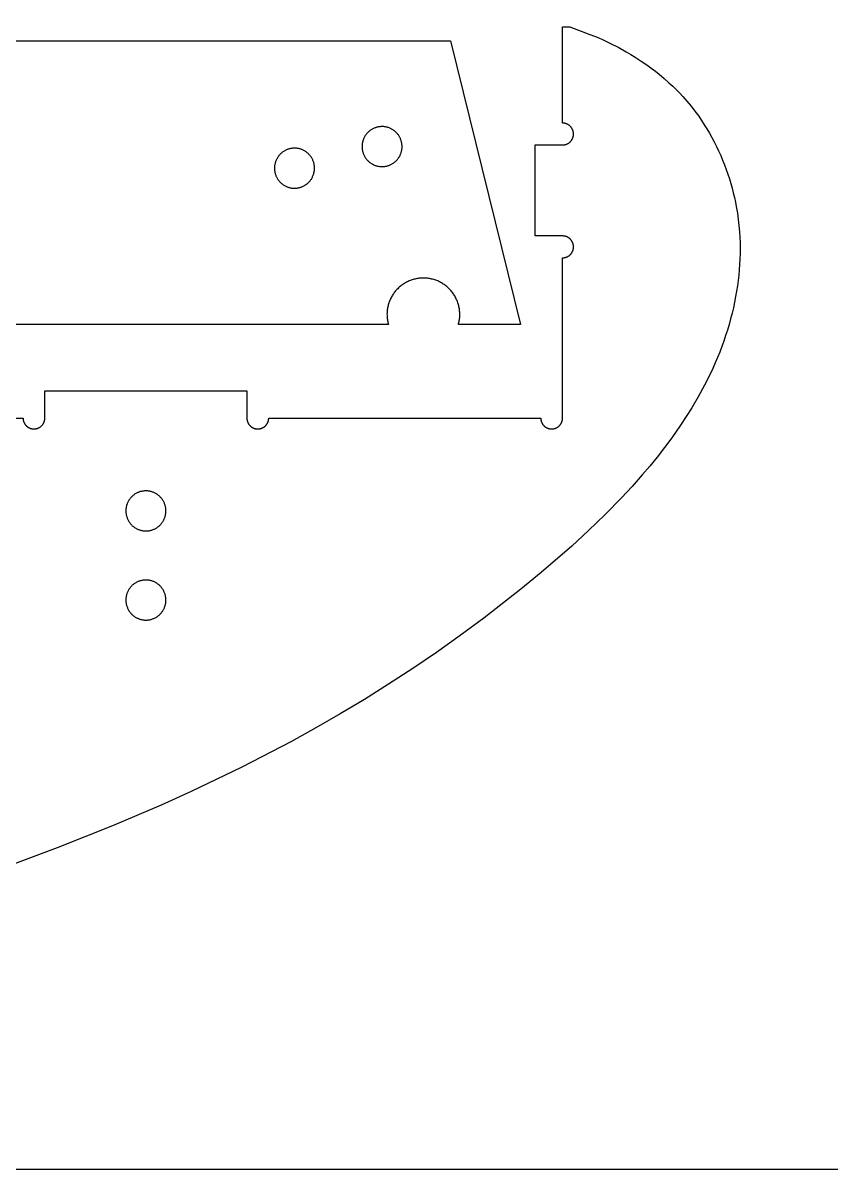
# Model space of a CAD drawing. Header units: millimetres. Extents: x 0 to 2500, y 0 to 1250.
# Drawn here: x 1076 to 1298, y 0 to 314.8 of the extents above; entities that cross this region are included whole.
import ezdxf

# ---------------------------------------------------------------- set-up
doc = ezdxf.new("R2010")
doc.units = ezdxf.units.MM
doc.header["$MEASUREMENT"] = 0
doc.layers.add('Default', color=18, linetype='Continuous', true_color=0x000000)
doc.layers.add('TAGLIO', color=56, linetype='Continuous', true_color=0x8b8b00)

msp = doc.modelspace()

# ---------------------------------------------------------------- linework, layer by layer
at = {"layer": 'Default'}
msp.add_lwpolyline([(0, 0), (2500, 0), (2500, 1250), (0, 1250)], close=True, dxfattribs=at)
at = {"layer": 'TAGLIO'}
for points in [[(1224.23, 313.73), (1226.25, 313.73)], [(1224.23, 287.29), (1224.23, 313.73)], [(1226.25, 313.73), (1231.73, 311.66)], [(1231.73, 311.66), (1233, 311.17), (1234.19, 310.67), (1235.37, 310.15), (1236.5, 309.63), (1237.61, 309.08), (1239.68, 308.02), (1241.71, 306.88), (1242.94, 306.16), (1244.15, 305.41), (1245.84, 304.32), (1247.39, 303.26), (1248.83, 302.21), (1249.73, 301.51), (1250.74, 300.69)], [(432.86, 309.88), (1193.46, 309.88)], [(1193.46, 309.88), (1212.66, 231.97)], [(1250.74, 300.69), (1252.12, 299.55), (1253.47, 298.38), (1254.48, 297.44), (1255.46, 296.48), (1256.37, 295.56), (1257.25, 294.61), (1258.41, 293.3), (1259.53, 291.95), (1260.6, 290.57), (1261.63, 289.15), (1262.42, 288.02), (1263.17, 286.86), (1263.9, 285.69), (1264.6, 284.51), (1265.27, 283.31), (1265.91, 282.1), (1266.53, 280.87), (1267.11, 279.63), (1267.67, 278.39), (1268.2, 277.13), (1268.71, 275.86), (1269.18, 274.58), (1269.63, 273.3), (1270.05, 272.01), (1270.45, 270.7), (1270.81, 269.39), (1271.13, 268.14), (1271.43, 266.88), (1271.7, 265.61), (1271.95, 264.34), (1272.25, 262.58), (1272.49, 260.81), (1272.68, 259.15), (1272.83, 257.47), (1272.92, 255.98), (1272.98, 254.49), (1273, 252.99), (1272.99, 251.5), (1272.95, 250), (1272.87, 248.49), (1272.76, 246.99), (1272.62, 245.5), (1272.46, 244.02), (1272.26, 242.55), (1272.03, 241.09), (1271.78, 239.62), (1271.48, 238.09), (1271.15, 236.57), (1270.79, 235.05), (1270.4, 233.54), (1269.97, 231.99), (1269.51, 230.46), (1269.02, 228.93), (1268.51, 227.42), (1267.96, 225.92), (1267.39, 224.42), (1266.8, 222.95), (1266.18, 221.48), (1265.48, 219.9), (1264.75, 218.35), (1263.21, 215.27), (1261.51, 212.13), (1259.71, 209.06), (1258.21, 206.66), (1256.66, 204.29), (1254.24, 200.84), (1252.27, 198.19), (1250.24, 195.58), (1248.21, 193.09), (1246.14, 190.65), (1243.34, 187.49), (1240.46, 184.4), (1235.96, 179.81), (1231.33, 175.35), (1226.73, 171.13), (1218.34, 163.87), (1212.79, 159.3), (1202.58, 151.32), (1196.13, 146.54), (1189.58, 141.89), (1183.05, 137.46), (1176.45, 133.15), (1169.85, 129.02), (1163.17, 125.02), (1156.48, 121.17), (1149.73, 117.45), (1136.12, 110.38), (1122.22, 103.7), (1113.91, 99.94), (1100.6, 94.25), (1085.39, 88.19), (1070.03, 82.51)], [(1224.23, 281.29), (1224.3, 281.29), (1224.37, 281.29), (1224.43, 281.3), (1224.5, 281.3), (1224.57, 281.31), (1224.64, 281.32), (1224.71, 281.33), (1224.78, 281.34), (1224.85, 281.35), (1224.92, 281.37), (1224.99, 281.39), (1225.06, 281.4), (1225.13, 281.43), (1225.2, 281.45), (1225.27, 281.47), (1225.34, 281.5), (1225.41, 281.53), (1225.47, 281.56), (1225.54, 281.59), (1225.61, 281.62), (1225.68, 281.66), (1225.74, 281.7), (1225.81, 281.74), (1225.87, 281.78), (1225.94, 281.82), (1226, 281.87), (1226.06, 281.91), (1226.12, 281.96), (1226.18, 282.01), (1226.24, 282.06), (1226.3, 282.11), (1226.35, 282.17), (1226.41, 282.22), (1226.46, 282.28), (1226.51, 282.34), (1226.56, 282.4), (1226.61, 282.46), (1226.66, 282.52), (1226.7, 282.58), (1226.74, 282.65), (1226.78, 282.71), (1226.82, 282.78), (1226.86, 282.84), (1226.9, 282.91), (1226.93, 282.98), (1226.96, 283.05), (1226.99, 283.12), (1227.02, 283.18), (1227.05, 283.25), (1227.07, 283.32), (1227.1, 283.39), (1227.12, 283.46), (1227.14, 283.53), (1227.15, 283.6), (1227.17, 283.67), (1227.18, 283.74), (1227.19, 283.81), (1227.2, 283.88), (1227.21, 283.95), (1227.22, 284.02), (1227.23, 284.09), (1227.23, 284.16), (1227.23, 284.22), (1227.23, 284.29), (1227.23, 284.36), (1227.23, 284.42), (1227.23, 284.49), (1227.22, 284.56), (1227.21, 284.63), (1227.2, 284.7), (1227.19, 284.77), (1227.18, 284.83), (1227.17, 284.9), (1227.15, 284.97), (1227.14, 285.04), (1227.12, 285.11), (1227.1, 285.18), (1227.07, 285.25), (1227.05, 285.32), (1227.02, 285.39), (1226.99, 285.46), (1226.96, 285.53), (1226.93, 285.6), (1226.9, 285.67), (1226.86, 285.73), (1226.82, 285.8), (1226.78, 285.87), (1226.74, 285.93), (1226.7, 285.99), (1226.66, 286.06), (1226.61, 286.12), (1226.56, 286.18), (1226.51, 286.24), (1226.46, 286.3), (1226.41, 286.35), (1226.35, 286.41), (1226.3, 286.46), (1226.24, 286.52), (1226.18, 286.57), (1226.12, 286.62), (1226.06, 286.67), (1226, 286.71), (1225.94, 286.76), (1225.87, 286.8), (1225.81, 286.84), (1225.74, 286.88), (1225.68, 286.92), (1225.61, 286.95), (1225.54, 286.99), (1225.47, 287.02), (1225.41, 287.05), (1225.34, 287.08), (1225.27, 287.1), (1225.2, 287.13), (1225.13, 287.15), (1225.06, 287.17), (1224.99, 287.19), (1224.92, 287.21), (1224.85, 287.23), (1224.78, 287.24), (1224.71, 287.25), (1224.64, 287.26), (1224.57, 287.27), (1224.5, 287.28), (1224.43, 287.28), (1224.37, 287.29), (1224.3, 287.29), (1224.23, 287.29)], [(1156.07, 274.61), (1156.08, 274.8), (1156.08, 274.99), (1156.07, 275.18), (1156.06, 275.37), (1156.04, 275.55), (1156.02, 275.74), (1155.99, 275.93), (1155.95, 276.11), (1155.9, 276.3), (1155.85, 276.48), (1155.79, 276.66), (1155.73, 276.84), (1155.66, 277.02), (1155.59, 277.19), (1155.5, 277.36), (1155.42, 277.53), (1155.32, 277.69), (1155.22, 277.86), (1155.12, 278.01), (1155.01, 278.17), (1154.9, 278.32), (1154.78, 278.47), (1154.65, 278.61), (1154.52, 278.75), (1154.39, 278.88), (1154.25, 279.01), (1154.1, 279.13), (1153.96, 279.25), (1153.8, 279.36), (1153.65, 279.47), (1153.49, 279.58), (1153.33, 279.67), (1153.16, 279.77), (1152.99, 279.85), (1152.82, 279.93), (1152.65, 280.01), (1152.47, 280.07), (1152.29, 280.14), (1152.11, 280.19), (1151.93, 280.24), (1151.74, 280.28), (1151.56, 280.32), (1151.37, 280.35), (1151.18, 280.38), (1150.99, 280.39), (1150.8, 280.4), (1150.61, 280.41), (1150.43, 280.41), (1150.24, 280.4), (1150.05, 280.38), (1149.86, 280.36), (1149.67, 280.33), (1149.49, 280.3), (1149.3, 280.26), (1149.12, 280.21), (1148.93, 280.16), (1148.76, 280.1), (1148.58, 280.03), (1148.4, 279.96), (1148.23, 279.88), (1148.06, 279.8), (1147.89, 279.71), (1147.73, 279.61), (1147.57, 279.51), (1147.41, 279.4), (1147.26, 279.29), (1147.11, 279.18), (1146.97, 279.05), (1146.82, 278.93), (1146.69, 278.79), (1146.56, 278.66), (1146.43, 278.52), (1146.31, 278.37), (1146.19, 278.22)], [(1216.73, 256.29), (1216.73, 281.29)], [(1216.73, 281.29), (1224.23, 281.29)], [(1146.19, 278.22), (1146.08, 278.07), (1145.97, 277.91), (1145.87, 277.75), (1145.78, 277.59), (1145.69, 277.42), (1145.6, 277.25), (1145.53, 277.08), (1145.46, 276.9), (1145.39, 276.73), (1145.33, 276.55), (1145.28, 276.36), (1145.23, 276.18), (1145.19, 276), (1145.15, 275.81), (1145.13, 275.62), (1145.11, 275.43), (1145.09, 275.24), (1145.08, 275.06), (1145.08, 274.87), (1145.09, 274.68), (1145.1, 274.49), (1145.11, 274.3), (1145.14, 274.11), (1145.17, 273.92), (1145.21, 273.74), (1145.25, 273.55), (1145.3, 273.37), (1145.36, 273.19), (1145.42, 273.01), (1145.49, 272.83), (1145.56, 272.66), (1145.64, 272.49), (1145.73, 272.32), (1145.82, 272.15), (1145.92, 271.99), (1146.02, 271.83), (1146.13, 271.68)], [(1151.9, 269.57), (1152.08, 269.62), (1152.26, 269.67), (1152.44, 269.73), (1152.62, 269.8), (1152.79, 269.87), (1152.96, 269.95), (1153.13, 270.04), (1153.3, 270.13), (1153.46, 270.22), (1153.62, 270.33), (1153.78, 270.43), (1153.93, 270.55), (1154.08, 270.66), (1154.22, 270.79), (1154.36, 270.92), (1154.5, 271.05), (1154.63, 271.19), (1154.76, 271.33), (1154.88, 271.47), (1154.99, 271.62), (1155.1, 271.78), (1155.21, 271.93), (1155.31, 272.1), (1155.4, 272.26), (1155.49, 272.43), (1155.57, 272.6), (1155.65, 272.77), (1155.72, 272.95), (1155.78, 273.13), (1155.84, 273.31), (1155.89, 273.49), (1155.94, 273.67), (1155.98, 273.86), (1156.01, 274.04), (1156.04, 274.23), (1156.06, 274.42), (1156.07, 274.61)], [(1146.13, 271.68), (1146.24, 271.52), (1146.37, 271.38), (1146.49, 271.23), (1146.62, 271.09), (1146.76, 270.95), (1146.9, 270.82), (1147.04, 270.7), (1147.19, 270.58), (1147.34, 270.46), (1147.5, 270.35), (1147.66, 270.25), (1147.82, 270.15), (1147.99, 270.06), (1148.16, 269.97), (1148.34, 269.89), (1148.51, 269.81), (1148.69, 269.74), (1148.87, 269.68), (1149.06, 269.62), (1149.24, 269.57), (1149.43, 269.53), (1149.62, 269.49), (1149.8, 269.46), (1149.99, 269.44), (1150.19, 269.42), (1150.38, 269.41), (1150.57, 269.41), (1150.76, 269.41), (1150.95, 269.42), (1151.14, 269.44), (1151.33, 269.46), (1151.52, 269.49), (1151.71, 269.53), (1151.9, 269.57)], [(1224.23, 256.29), (1216.73, 256.29)], [(1224.23, 250.29), (1224.3, 250.29), (1224.37, 250.29), (1224.43, 250.3), (1224.5, 250.3), (1224.57, 250.31), (1224.64, 250.32), (1224.71, 250.33), (1224.78, 250.34), (1224.85, 250.35), (1224.92, 250.37), (1224.99, 250.39), (1225.06, 250.4), (1225.13, 250.43), (1225.2, 250.45), (1225.27, 250.47), (1225.34, 250.5), (1225.41, 250.53), (1225.47, 250.56), (1225.54, 250.59), (1225.61, 250.62), (1225.68, 250.66), (1225.74, 250.7), (1225.81, 250.74), (1225.87, 250.78), (1225.94, 250.82), (1226, 250.87), (1226.06, 250.91), (1226.12, 250.96), (1226.18, 251.01), (1226.24, 251.06), (1226.3, 251.11), (1226.35, 251.17), (1226.41, 251.22), (1226.46, 251.28), (1226.51, 251.34), (1226.56, 251.4), (1226.61, 251.46), (1226.66, 251.52), (1226.7, 251.58), (1226.74, 251.65), (1226.78, 251.71), (1226.82, 251.78), (1226.86, 251.84), (1226.9, 251.91), (1226.93, 251.98), (1226.96, 252.05), (1226.99, 252.12), (1227.02, 252.18), (1227.05, 252.25), (1227.07, 252.32), (1227.1, 252.39), (1227.12, 252.46), (1227.14, 252.53), (1227.15, 252.6), (1227.17, 252.67), (1227.18, 252.74), (1227.19, 252.81), (1227.2, 252.88), (1227.21, 252.95), (1227.22, 253.02), (1227.23, 253.09), (1227.23, 253.16), (1227.23, 253.22), (1227.23, 253.29), (1227.23, 253.36), (1227.23, 253.42), (1227.23, 253.49), (1227.22, 253.56), (1227.21, 253.63), (1227.2, 253.7), (1227.19, 253.77), (1227.18, 253.83), (1227.17, 253.9), (1227.15, 253.97), (1227.14, 254.04), (1227.12, 254.11), (1227.1, 254.18), (1227.07, 254.25), (1227.05, 254.32), (1227.02, 254.39), (1226.99, 254.46), (1226.96, 254.53), (1226.93, 254.6), (1226.9, 254.67), (1226.86, 254.73), (1226.82, 254.8), (1226.78, 254.87), (1226.74, 254.93), (1226.7, 254.99), (1226.66, 255.06), (1226.61, 255.12), (1226.56, 255.18), (1226.51, 255.24), (1226.46, 255.3), (1226.41, 255.35), (1226.35, 255.41), (1226.3, 255.46), (1226.24, 255.52), (1226.18, 255.57), (1226.12, 255.62), (1226.06, 255.67), (1226, 255.71), (1225.94, 255.76), (1225.87, 255.8), (1225.81, 255.84), (1225.74, 255.88), (1225.68, 255.92), (1225.61, 255.95), (1225.54, 255.99), (1225.47, 256.02), (1225.41, 256.05), (1225.34, 256.08), (1225.27, 256.1), (1225.2, 256.13), (1225.13, 256.15), (1225.06, 256.17), (1224.99, 256.19), (1224.92, 256.21), (1224.85, 256.23), (1224.78, 256.24), (1224.71, 256.25), (1224.64, 256.26), (1224.57, 256.27), (1224.5, 256.28), (1224.43, 256.28), (1224.37, 256.29), (1224.3, 256.29), (1224.23, 256.29)], [(1224.23, 206.29), (1224.23, 250.29)], [(1195.61, 231.97), (1195.68, 232.24), (1195.74, 232.52), (1195.8, 232.79), (1195.85, 233.07), (1195.9, 233.36), (1195.93, 233.64), (1195.96, 233.93), (1195.98, 234.22), (1195.99, 234.51), (1195.99, 234.8), (1195.99, 235.09), (1195.97, 235.38), (1195.95, 235.68), (1195.92, 235.97), (1195.88, 236.26), (1195.83, 236.55), (1195.77, 236.84), (1195.7, 237.13), (1195.63, 237.41), (1195.54, 237.69), (1195.45, 237.97), (1195.35, 238.25), (1195.25, 238.52), (1195.13, 238.78), (1195.01, 239.05), (1194.88, 239.31), (1194.75, 239.56), (1194.61, 239.81), (1194.46, 240.05), (1194.31, 240.29), (1194.15, 240.52), (1193.98, 240.75), (1193.81, 240.97), (1193.63, 241.19), (1193.44, 241.4), (1193.25, 241.61), (1193.05, 241.81), (1192.84, 242.01), (1192.63, 242.21), (1192.41, 242.4), (1192.19, 242.58), (1191.95, 242.76), (1191.72, 242.93), (1191.47, 243.09), (1191.23, 243.25), (1190.97, 243.4), (1190.72, 243.54), (1190.46, 243.68), (1190.19, 243.81), (1189.92, 243.93), (1189.65, 244.04), (1189.37, 244.14), (1189.1, 244.24), (1188.82, 244.32), (1188.54, 244.4), (1188.25, 244.47), (1187.97, 244.53), (1187.69, 244.59), (1187.4, 244.63), (1187.12, 244.67), (1186.84, 244.69), (1186.55, 244.71), (1186.27, 244.73), (1185.99, 244.73), (1185.71, 244.73), (1185.43, 244.71), (1185.15, 244.69), (1184.87, 244.67), (1184.58, 244.63), (1184.3, 244.59), (1184.01, 244.53), (1183.73, 244.47), (1183.45, 244.4), (1183.17, 244.32), (1182.89, 244.24), (1182.61, 244.14), (1182.34, 244.04), (1182.06, 243.93), (1181.8, 243.81), (1181.53, 243.68), (1181.27, 243.54), (1181.01, 243.4), (1180.76, 243.25), (1180.51, 243.09), (1180.27, 242.93), (1180.03, 242.76), (1179.8, 242.58), (1179.57, 242.4), (1179.35, 242.21), (1179.14, 242.01), (1178.93, 241.81), (1178.74, 241.61), (1178.54, 241.4), (1178.36, 241.19), (1178.18, 240.97), (1178.01, 240.75), (1177.84, 240.52), (1177.68, 240.29), (1177.53, 240.05), (1177.38, 239.81), (1177.24, 239.56), (1177.1, 239.31), (1176.97, 239.05), (1176.85, 238.78), (1176.74, 238.52), (1176.63, 238.25), (1176.53, 237.97), (1176.44, 237.69), (1176.36, 237.41), (1176.28, 237.13), (1176.22, 236.84), (1176.16, 236.55), (1176.11, 236.26), (1176.07, 235.97), (1176.04, 235.68), (1176.01, 235.38), (1176, 235.09), (1175.99, 234.8), (1176, 234.51), (1176.01, 234.22), (1176.03, 233.93), (1176.05, 233.64), (1176.09, 233.36), (1176.13, 233.07), (1176.18, 232.79), (1176.24, 232.52), (1176.31, 232.24), (1176.38, 231.97)], [(1176.38, 231.97), (449.1, 231.97)], [(1212.66, 231.97), (1195.61, 231.97)], [(1082, 206.29), (1082, 213.79)], [(1082, 213.79), (1137.5, 213.79)], [(1137.5, 213.79), (1137.5, 206.29)], [(977, 206.29), (1076, 206.29)], [(1076, 206.29), (1076, 206.22), (1076, 206.16), (1076.01, 206.09), (1076.01, 206.02), (1076.02, 205.95), (1076.03, 205.88), (1076.04, 205.81), (1076.05, 205.74), (1076.06, 205.67), (1076.08, 205.6), (1076.1, 205.53), (1076.12, 205.46), (1076.14, 205.39), (1076.16, 205.32), (1076.18, 205.25), (1076.21, 205.18), (1076.24, 205.12), (1076.27, 205.05), (1076.3, 204.98), (1076.34, 204.91), (1076.37, 204.84), (1076.41, 204.78), (1076.45, 204.71), (1076.49, 204.65), (1076.53, 204.58), (1076.58, 204.52), (1076.62, 204.46), (1076.67, 204.4), (1076.72, 204.34), (1076.77, 204.28), (1076.82, 204.22), (1076.88, 204.17), (1076.93, 204.11), (1076.99, 204.06), (1077.05, 204.01), (1077.11, 203.96), (1077.17, 203.91), (1077.23, 203.87), (1077.29, 203.82), (1077.36, 203.78), (1077.42, 203.74), (1077.49, 203.7), (1077.56, 203.66), (1077.62, 203.62), (1077.69, 203.59), (1077.76, 203.56), (1077.83, 203.53), (1077.9, 203.5), (1077.97, 203.47), (1078.03, 203.45), (1078.1, 203.43), (1078.17, 203.4), (1078.24, 203.39), (1078.31, 203.37), (1078.38, 203.35), (1078.45, 203.34), (1078.52, 203.33), (1078.59, 203.32), (1078.66, 203.31), (1078.73, 203.3), (1078.8, 203.3), (1078.87, 203.29), (1078.93, 203.29), (1079, 203.29), (1079.07, 203.29), (1079.13, 203.29), (1079.2, 203.3), (1079.27, 203.3), (1079.34, 203.31), (1079.41, 203.32), (1079.48, 203.33), (1079.55, 203.34), (1079.62, 203.35), (1079.69, 203.37), (1079.76, 203.39), (1079.83, 203.4), (1079.9, 203.43), (1079.97, 203.45), (1080.03, 203.47), (1080.1, 203.5), (1080.17, 203.53), (1080.24, 203.56), (1080.31, 203.59), (1080.38, 203.62), (1080.44, 203.66), (1080.51, 203.7), (1080.58, 203.74), (1080.64, 203.78), (1080.71, 203.82), (1080.77, 203.87), (1080.83, 203.91), (1080.89, 203.96), (1080.95, 204.01), (1081.01, 204.06), (1081.07, 204.11), (1081.12, 204.17), (1081.18, 204.22), (1081.23, 204.28), (1081.28, 204.34), (1081.33, 204.4), (1081.38, 204.46), (1081.42, 204.52), (1081.47, 204.58), (1081.51, 204.65), (1081.55, 204.71), (1081.59, 204.78), (1081.63, 204.84), (1081.66, 204.91), (1081.7, 204.98), (1081.73, 205.05), (1081.76, 205.12), (1081.79, 205.18), (1081.82, 205.25), (1081.84, 205.32), (1081.86, 205.39), (1081.88, 205.46), (1081.9, 205.53), (1081.92, 205.6), (1081.94, 205.67), (1081.95, 205.74), (1081.96, 205.81), (1081.97, 205.88), (1081.98, 205.95), (1081.99, 206.02), (1081.99, 206.09), (1082, 206.16), (1082, 206.22), (1082, 206.29)], [(1137.5, 206.29), (1137.5, 206.22), (1137.5, 206.16), (1137.51, 206.09), (1137.51, 206.02), (1137.52, 205.95), (1137.53, 205.88), (1137.54, 205.81), (1137.55, 205.74), (1137.56, 205.67), (1137.58, 205.6), (1137.6, 205.53), (1137.62, 205.46), (1137.64, 205.39), (1137.66, 205.32), (1137.68, 205.25), (1137.71, 205.18), (1137.74, 205.12), (1137.77, 205.05), (1137.8, 204.98), (1137.84, 204.91), (1137.87, 204.84), (1137.91, 204.78), (1137.95, 204.71), (1137.99, 204.65), (1138.03, 204.58), (1138.08, 204.52), (1138.12, 204.46), (1138.17, 204.4), (1138.22, 204.34), (1138.27, 204.28), (1138.32, 204.22), (1138.38, 204.17), (1138.43, 204.11), (1138.49, 204.06), (1138.55, 204.01), (1138.61, 203.96), (1138.67, 203.91), (1138.73, 203.87), (1138.79, 203.82), (1138.86, 203.78), (1138.92, 203.74), (1138.99, 203.7), (1139.06, 203.66), (1139.12, 203.62), (1139.19, 203.59), (1139.26, 203.56), (1139.33, 203.53), (1139.4, 203.5), (1139.47, 203.47), (1139.53, 203.45), (1139.6, 203.43), (1139.67, 203.4), (1139.74, 203.39), (1139.81, 203.37), (1139.88, 203.35), (1139.95, 203.34), (1140.02, 203.33), (1140.09, 203.32), (1140.16, 203.31), (1140.23, 203.3), (1140.3, 203.3), (1140.37, 203.29), (1140.43, 203.29), (1140.5, 203.29), (1140.57, 203.29), (1140.63, 203.29), (1140.7, 203.3), (1140.77, 203.3), (1140.84, 203.31), (1140.91, 203.32), (1140.98, 203.33), (1141.05, 203.34), (1141.12, 203.35), (1141.19, 203.37), (1141.26, 203.39), (1141.33, 203.4), (1141.4, 203.43), (1141.47, 203.45), (1141.53, 203.47), (1141.6, 203.5), (1141.67, 203.53), (1141.74, 203.56), (1141.81, 203.59), (1141.88, 203.62), (1141.94, 203.66), (1142.01, 203.7), (1142.08, 203.74), (1142.14, 203.78), (1142.21, 203.82), (1142.27, 203.87), (1142.33, 203.91), (1142.39, 203.96), (1142.45, 204.01), (1142.51, 204.06), (1142.57, 204.11), (1142.62, 204.17), (1142.68, 204.22), (1142.73, 204.28), (1142.78, 204.34), (1142.83, 204.4), (1142.88, 204.46), (1142.92, 204.52), (1142.97, 204.58), (1143.01, 204.65), (1143.05, 204.71), (1143.09, 204.78), (1143.13, 204.84), (1143.16, 204.91), (1143.2, 204.98), (1143.23, 205.05), (1143.26, 205.12), (1143.29, 205.18), (1143.32, 205.25), (1143.34, 205.32), (1143.36, 205.39), (1143.38, 205.46), (1143.4, 205.53), (1143.42, 205.6), (1143.44, 205.67), (1143.45, 205.74), (1143.46, 205.81), (1143.47, 205.88), (1143.48, 205.95), (1143.49, 206.02), (1143.49, 206.09), (1143.5, 206.16), (1143.5, 206.22), (1143.5, 206.29)], [(1143.5, 206.29), (1218.23, 206.29)], [(1218.23, 206.29), (1218.23, 206.22), (1218.23, 206.16), (1218.24, 206.09), (1218.24, 206.02), (1218.25, 205.95), (1218.26, 205.88), (1218.27, 205.81), (1218.28, 205.74), (1218.3, 205.67), (1218.31, 205.6), (1218.33, 205.53), (1218.35, 205.46), (1218.37, 205.39), (1218.39, 205.32), (1218.42, 205.25), (1218.44, 205.18), (1218.47, 205.12), (1218.5, 205.05), (1218.53, 204.98), (1218.57, 204.91), (1218.6, 204.84), (1218.64, 204.78), (1218.68, 204.71), (1218.72, 204.65), (1218.76, 204.58), (1218.81, 204.52), (1218.85, 204.46), (1218.9, 204.4), (1218.95, 204.34), (1219, 204.28), (1219.06, 204.22), (1219.11, 204.17), (1219.17, 204.11), (1219.22, 204.06), (1219.28, 204.01), (1219.34, 203.96), (1219.4, 203.91), (1219.46, 203.87), (1219.53, 203.82), (1219.59, 203.78), (1219.65, 203.74), (1219.72, 203.7), (1219.79, 203.66), (1219.85, 203.62), (1219.92, 203.59), (1219.99, 203.56), (1220.06, 203.53), (1220.13, 203.5), (1220.2, 203.47), (1220.27, 203.45), (1220.34, 203.43), (1220.41, 203.4), (1220.48, 203.39), (1220.55, 203.37), (1220.62, 203.35), (1220.69, 203.34), (1220.76, 203.33), (1220.82, 203.32), (1220.89, 203.31), (1220.96, 203.3), (1221.03, 203.3), (1221.1, 203.29), (1221.17, 203.29), (1221.23, 203.29), (1221.3, 203.29), (1221.37, 203.29), (1221.43, 203.3), (1221.5, 203.3), (1221.57, 203.31), (1221.64, 203.32), (1221.71, 203.33), (1221.78, 203.34), (1221.85, 203.35), (1221.92, 203.37), (1221.99, 203.39), (1222.06, 203.4), (1222.13, 203.43), (1222.2, 203.45), (1222.27, 203.47), (1222.34, 203.5), (1222.41, 203.53), (1222.47, 203.56), (1222.54, 203.59), (1222.61, 203.62), (1222.68, 203.66), (1222.74, 203.7), (1222.81, 203.74), (1222.87, 203.78), (1222.94, 203.82), (1223, 203.87), (1223.06, 203.91), (1223.12, 203.96), (1223.18, 204.01), (1223.24, 204.06), (1223.3, 204.11), (1223.35, 204.17), (1223.41, 204.22), (1223.46, 204.28), (1223.51, 204.34), (1223.56, 204.4), (1223.61, 204.46), (1223.66, 204.52), (1223.7, 204.58), (1223.74, 204.65), (1223.78, 204.71), (1223.82, 204.78), (1223.86, 204.84), (1223.9, 204.91), (1223.93, 204.98), (1223.96, 205.05), (1223.99, 205.12), (1224.02, 205.18), (1224.05, 205.25), (1224.07, 205.32), (1224.1, 205.39), (1224.12, 205.46), (1224.14, 205.53), (1224.15, 205.6), (1224.17, 205.67), (1224.18, 205.74), (1224.19, 205.81), (1224.2, 205.88), (1224.21, 205.95), (1224.22, 206.02), (1224.23, 206.09), (1224.23, 206.16), (1224.23, 206.22), (1224.23, 206.29)]]:
    msp.add_lwpolyline(points, dxfattribs=at)
for points in [[(1180.07, 280.04), (1180.1, 280.23), (1180.12, 280.42), (1180.13, 280.61), (1180.13, 280.8), (1180.13, 280.99), (1180.12, 281.19), (1180.1, 281.38), (1180.08, 281.57), (1180.05, 281.75), (1180.02, 281.94), (1179.98, 282.13), (1179.93, 282.31), (1179.87, 282.5), (1179.81, 282.68), (1179.75, 282.86), (1179.67, 283.03), (1179.59, 283.21), (1179.51, 283.38), (1179.42, 283.54), (1179.32, 283.71), (1179.22, 283.87), (1179.11, 284.03), (1179, 284.18), (1178.88, 284.33), (1178.75, 284.48), (1178.63, 284.62), (1178.49, 284.75), (1178.35, 284.88), (1178.21, 285.01), (1178.06, 285.13), (1177.91, 285.25), (1177.76, 285.36), (1177.6, 285.47), (1177.44, 285.57), (1177.27, 285.66), (1177.1, 285.75), (1176.93, 285.83), (1176.75, 285.91), (1176.58, 285.98), (1176.4, 286.04), (1176.21, 286.1), (1176.03, 286.15), (1175.85, 286.2), (1175.66, 286.24), (1175.47, 286.27), (1175.28, 286.3), (1175.09, 286.32), (1174.9, 286.33), (1174.71, 286.33), (1174.52, 286.33), (1174.33, 286.33), (1174.14, 286.31), (1173.95, 286.29), (1173.76, 286.27), (1173.57, 286.23), (1173.38, 286.19), (1173.2, 286.15), (1173.02, 286.09), (1172.83, 286.03), (1172.66, 285.97), (1172.48, 285.9), (1172.3, 285.82), (1172.13, 285.73), (1171.96, 285.65), (1171.8, 285.55), (1171.64, 285.45), (1171.48, 285.34), (1171.32, 285.23), (1171.17, 285.11), (1171.03, 284.99), (1170.88, 284.86), (1170.75, 284.73), (1170.61, 284.59), (1170.49, 284.45), (1170.36, 284.3), (1170.25, 284.15), (1170.13, 284), (1170.03, 283.84), (1169.92, 283.68), (1169.83, 283.52), (1169.74, 283.35), (1169.65, 283.18), (1169.58, 283), (1169.5, 282.83), (1169.44, 282.65), (1169.38, 282.46), (1169.32, 282.28), (1169.28, 282.1), (1169.24, 281.91), (1169.2, 281.72), (1169.18, 281.53), (1169.15, 281.34), (1169.14, 281.15), (1169.13, 280.96), (1169.13, 280.77), (1169.14, 280.58), (1169.15, 280.39), (1169.17, 280.2), (1169.19, 280.01), (1169.22, 279.82), (1169.26, 279.64), (1169.31, 279.45), (1169.36, 279.27), (1169.42, 279.08), (1169.48, 278.9), (1169.55, 278.73), (1169.63, 278.55), (1169.71, 278.38), (1169.8, 278.21), (1169.89, 278.04), (1169.99, 277.88), (1170.1, 277.72), (1170.21, 277.57), (1170.32, 277.41), (1170.45, 277.27), (1170.57, 277.12), (1170.7, 276.99), (1170.84, 276.85), (1170.98, 276.72), (1171.12, 276.6), (1171.27, 276.48), (1171.43, 276.37), (1171.58, 276.26), (1171.74, 276.15), (1171.91, 276.06), (1172.08, 275.96), (1172.25, 275.88), (1172.42, 275.8), (1172.6, 275.73), (1172.77, 275.66), (1172.96, 275.6), (1173.14, 275.54), (1173.32, 275.49), (1173.51, 275.45), (1173.7, 275.42), (1173.89, 275.39), (1174.08, 275.36), (1174.27, 275.35), (1174.46, 275.34), (1174.65, 275.34), (1174.84, 275.34), (1175.03, 275.35), (1175.22, 275.37), (1175.41, 275.39), (1175.6, 275.42), (1175.78, 275.46), (1175.97, 275.5), (1176.15, 275.55), (1176.34, 275.61), (1176.52, 275.67), (1176.7, 275.74), (1176.87, 275.81), (1177.04, 275.89), (1177.21, 275.98), (1177.38, 276.07), (1177.54, 276.17), (1177.7, 276.27), (1177.86, 276.38), (1178.01, 276.5), (1178.16, 276.62), (1178.31, 276.74), (1178.45, 276.87), (1178.58, 277.01), (1178.71, 277.15), (1178.84, 277.29), (1178.96, 277.44), (1179.07, 277.59), (1179.18, 277.75), (1179.29, 277.91), (1179.39, 278.07), (1179.48, 278.24), (1179.57, 278.41), (1179.65, 278.58), (1179.72, 278.76), (1179.79, 278.93), (1179.85, 279.11), (1179.91, 279.3), (1179.96, 279.48), (1180.01, 279.67), (1180.04, 279.85)], [(1180.07, 280.04), (1180.1, 280.23), (1180.12, 280.42), (1180.13, 280.61), (1180.13, 280.8), (1180.13, 280.99), (1180.12, 281.19), (1180.1, 281.38), (1180.08, 281.57), (1180.05, 281.75), (1180.02, 281.94), (1179.98, 282.13), (1179.93, 282.31), (1179.87, 282.5), (1179.81, 282.68), (1179.75, 282.86), (1179.67, 283.03), (1179.59, 283.21), (1179.51, 283.38), (1179.42, 283.54), (1179.32, 283.71), (1179.22, 283.87), (1179.11, 284.03), (1179, 284.18), (1178.88, 284.33), (1178.75, 284.48), (1178.63, 284.62), (1178.49, 284.75), (1178.35, 284.88), (1178.21, 285.01), (1178.06, 285.13), (1177.91, 285.25), (1177.76, 285.36), (1177.6, 285.47), (1177.44, 285.57), (1177.27, 285.66), (1177.1, 285.75), (1176.93, 285.83), (1176.75, 285.91), (1176.58, 285.98), (1176.4, 286.04), (1176.21, 286.1), (1176.03, 286.15), (1175.85, 286.2), (1175.66, 286.24), (1175.47, 286.27), (1175.28, 286.3), (1175.09, 286.32), (1174.9, 286.33), (1174.71, 286.33), (1174.52, 286.33), (1174.33, 286.33), (1174.14, 286.31), (1173.95, 286.29), (1173.76, 286.27), (1173.57, 286.23), (1173.38, 286.19), (1173.2, 286.15), (1173.02, 286.09), (1172.83, 286.03), (1172.66, 285.97), (1172.48, 285.9), (1172.3, 285.82), (1172.13, 285.73), (1171.96, 285.65), (1171.8, 285.55), (1171.64, 285.45), (1171.48, 285.34), (1171.32, 285.23), (1171.17, 285.11), (1171.03, 284.99), (1170.88, 284.86), (1170.75, 284.73), (1170.61, 284.59), (1170.49, 284.45), (1170.36, 284.3), (1170.25, 284.15), (1170.13, 284), (1170.03, 283.84), (1169.92, 283.68), (1169.83, 283.52), (1169.74, 283.35), (1169.65, 283.18), (1169.58, 283), (1169.5, 282.83), (1169.44, 282.65), (1169.38, 282.46), (1169.32, 282.28), (1169.28, 282.1), (1169.24, 281.91), (1169.2, 281.72), (1169.18, 281.53), (1169.15, 281.34), (1169.14, 281.15), (1169.13, 280.96), (1169.13, 280.77), (1169.14, 280.58), (1169.15, 280.39), (1169.17, 280.2), (1169.19, 280.01), (1169.22, 279.82), (1169.26, 279.64), (1169.31, 279.45), (1169.36, 279.27), (1169.42, 279.08), (1169.48, 278.9), (1169.55, 278.73), (1169.63, 278.55), (1169.71, 278.38), (1169.8, 278.21), (1169.89, 278.04), (1169.99, 277.88), (1170.1, 277.72), (1170.21, 277.57), (1170.32, 277.41), (1170.45, 277.27), (1170.57, 277.12), (1170.7, 276.99), (1170.84, 276.85), (1170.98, 276.72), (1171.12, 276.6), (1171.27, 276.48), (1171.43, 276.37), (1171.58, 276.26), (1171.74, 276.15), (1171.91, 276.06), (1172.08, 275.96), (1172.25, 275.88), (1172.42, 275.8), (1172.6, 275.73), (1172.77, 275.66), (1172.96, 275.6), (1173.14, 275.54), (1173.32, 275.49), (1173.51, 275.45), (1173.7, 275.42), (1173.89, 275.39), (1174.08, 275.36), (1174.27, 275.35), (1174.46, 275.34), (1174.65, 275.34), (1174.84, 275.34), (1175.03, 275.35), (1175.22, 275.37), (1175.41, 275.39), (1175.6, 275.42), (1175.78, 275.46), (1175.97, 275.5), (1176.15, 275.55), (1176.34, 275.61), (1176.52, 275.67), (1176.7, 275.74), (1176.87, 275.81), (1177.04, 275.89), (1177.21, 275.98), (1177.38, 276.07), (1177.54, 276.17), (1177.7, 276.27), (1177.86, 276.38), (1178.01, 276.5), (1178.16, 276.62), (1178.31, 276.74), (1178.45, 276.87), (1178.58, 277.01), (1178.71, 277.15), (1178.84, 277.29), (1178.96, 277.44), (1179.07, 277.59), (1179.18, 277.75), (1179.29, 277.91), (1179.39, 278.07), (1179.48, 278.24), (1179.57, 278.41), (1179.65, 278.58), (1179.72, 278.76), (1179.79, 278.93), (1179.85, 279.11), (1179.91, 279.3), (1179.96, 279.48), (1180.01, 279.67), (1180.04, 279.85)], [(1107.68, 185.87), (1107.5, 185.79), (1107.33, 185.71), (1107.16, 185.63), (1106.99, 185.53), (1106.83, 185.43), (1106.67, 185.33), (1106.51, 185.22), (1106.36, 185.11), (1106.21, 184.99), (1106.07, 184.86), (1105.93, 184.73), (1105.79, 184.59), (1105.66, 184.46), (1105.54, 184.31), (1105.42, 184.16), (1105.3, 184.01), (1105.19, 183.85), (1105.09, 183.69), (1104.99, 183.53), (1104.9, 183.36), (1104.81, 183.19), (1104.73, 183.02), (1104.65, 182.85), (1104.59, 182.67), (1104.52, 182.49), (1104.47, 182.3), (1104.42, 182.12), (1104.37, 181.93), (1104.34, 181.75), (1104.31, 181.56), (1104.28, 181.37), (1104.26, 181.18), (1104.25, 180.99), (1104.25, 180.8), (1104.25, 180.61), (1104.26, 180.42), (1104.28, 180.23), (1104.3, 180.04), (1104.33, 179.85), (1104.36, 179.66), (1104.41, 179.47), (1104.45, 179.29), (1104.51, 179.11), (1104.57, 178.93), (1104.64, 178.75), (1104.71, 178.57), (1104.79, 178.4), (1104.88, 178.23), (1104.97, 178.06), (1105.06, 177.89), (1105.17, 177.73), (1105.28, 177.58), (1105.39, 177.42), (1105.51, 177.27), (1105.63, 177.13), (1105.76, 176.99), (1105.89, 176.85), (1106.03, 176.72), (1106.18, 176.59), (1106.32, 176.47), (1106.47, 176.36), (1106.63, 176.24), (1106.79, 176.14), (1106.95, 176.04), (1107.12, 175.94), (1107.29, 175.86), (1107.46, 175.77), (1107.63, 175.7), (1107.81, 175.63), (1107.99, 175.56), (1108.17, 175.5), (1108.36, 175.45), (1108.54, 175.41), (1108.73, 175.37), (1108.92, 175.34), (1109.11, 175.31), (1109.3, 175.29), (1109.49, 175.28), (1109.68, 175.27), (1109.87, 175.28), (1110.06, 175.28), (1110.25, 175.3), (1110.44, 175.32), (1110.63, 175.34), (1110.82, 175.38), (1111, 175.42), (1111.19, 175.47), (1111.37, 175.52), (1111.55, 175.58), (1111.73, 175.64), (1111.91, 175.72), (1112.08, 175.79), (1112.26, 175.88), (1112.42, 175.97), (1112.59, 176.06), (1112.75, 176.16), (1112.91, 176.27), (1113.06, 176.38), (1113.21, 176.5), (1113.36, 176.62), (1113.5, 176.75), (1113.64, 176.88), (1113.77, 177.02), (1113.9, 177.16), (1114.02, 177.31), (1114.14, 177.46), (1114.25, 177.62), (1114.36, 177.77), (1114.46, 177.94), (1114.56, 178.1), (1114.65, 178.27), (1114.73, 178.44), (1114.81, 178.61), (1114.88, 178.79), (1114.95, 178.97), (1115.01, 179.15), (1115.06, 179.34), (1115.11, 179.52), (1115.15, 179.71), (1115.18, 179.89), (1115.21, 180.08), (1115.23, 180.27), (1115.24, 180.46), (1115.25, 180.65), (1115.25, 180.85), (1115.24, 181.04), (1115.23, 181.23), (1115.21, 181.42), (1115.19, 181.61), (1115.15, 181.79), (1115.12, 181.98), (1115.07, 182.17), (1115.02, 182.35), (1114.96, 182.53), (1114.9, 182.71), (1114.83, 182.89), (1114.75, 183.06), (1114.67, 183.24), (1114.58, 183.41), (1114.48, 183.57), (1114.38, 183.73), (1114.28, 183.89), (1114.17, 184.05), (1114.05, 184.2), (1113.93, 184.35), (1113.8, 184.49), (1113.67, 184.63), (1113.54, 184.76), (1113.4, 184.89), (1113.25, 185.02), (1113.1, 185.14), (1112.95, 185.25), (1112.79, 185.36), (1112.63, 185.46), (1112.47, 185.56), (1112.3, 185.65), (1112.13, 185.73), (1111.95, 185.81), (1111.78, 185.89), (1111.6, 185.95), (1111.42, 186.02), (1111.23, 186.07), (1111.05, 186.12), (1110.86, 186.16), (1110.68, 186.2), (1110.49, 186.22), (1110.3, 186.25), (1110.11, 186.26), (1109.92, 186.27), (1109.73, 186.27), (1109.53, 186.27), (1109.34, 186.26), (1109.15, 186.24), (1108.96, 186.22), (1108.78, 186.19), (1108.59, 186.15), (1108.4, 186.11), (1108.22, 186.06), (1108.04, 186), (1107.86, 185.94)], [(1107.68, 151.19), (1107.86, 151.13), (1108.04, 151.06), (1108.22, 151.01), (1108.4, 150.96), (1108.59, 150.91), (1108.78, 150.88), (1108.96, 150.85), (1109.15, 150.82), (1109.34, 150.8), (1109.54, 150.79), (1109.73, 150.79), (1109.92, 150.79), (1110.11, 150.8), (1110.3, 150.82), (1110.49, 150.84), (1110.68, 150.87), (1110.86, 150.9), (1111.05, 150.94), (1111.23, 150.99), (1111.42, 151.05), (1111.6, 151.11), (1111.78, 151.18), (1111.95, 151.25), (1112.13, 151.33), (1112.3, 151.41), (1112.47, 151.51), (1112.63, 151.6), (1112.79, 151.71), (1112.95, 151.81), (1113.1, 151.93), (1113.25, 152.05), (1113.4, 152.17), (1113.54, 152.3), (1113.67, 152.43), (1113.8, 152.57), (1113.93, 152.72), (1114.05, 152.86), (1114.17, 153.01), (1114.28, 153.17), (1114.39, 153.33), (1114.49, 153.49), (1114.58, 153.66), (1114.67, 153.83), (1114.75, 154), (1114.83, 154.17), (1114.9, 154.35), (1114.96, 154.53), (1115.02, 154.71), (1115.07, 154.9), (1115.12, 155.08), (1115.15, 155.27), (1115.19, 155.46), (1115.21, 155.65), (1115.23, 155.84), (1115.24, 156.03), (1115.25, 156.22), (1115.25, 156.41), (1115.24, 156.6), (1115.23, 156.79), (1115.21, 156.98), (1115.18, 157.17), (1115.15, 157.36), (1115.11, 157.54), (1115.06, 157.73), (1115.01, 157.91), (1114.95, 158.09), (1114.88, 158.27), (1114.81, 158.45), (1114.73, 158.62), (1114.65, 158.79), (1114.56, 158.96), (1114.46, 159.13), (1114.36, 159.29), (1114.25, 159.45), (1114.14, 159.6), (1114.02, 159.75), (1113.9, 159.9), (1113.77, 160.04), (1113.64, 160.18), (1113.5, 160.31), (1113.36, 160.44), (1113.21, 160.56), (1113.06, 160.68), (1112.91, 160.79), (1112.75, 160.9), (1112.59, 161), (1112.42, 161.1), (1112.26, 161.19), (1112.08, 161.27), (1111.91, 161.35), (1111.73, 161.42), (1111.55, 161.48), (1111.37, 161.54), (1111.19, 161.6), (1111, 161.64), (1110.82, 161.68), (1110.63, 161.72), (1110.44, 161.75), (1110.25, 161.77), (1110.06, 161.78), (1109.87, 161.79), (1109.68, 161.79), (1109.49, 161.78), (1109.3, 161.77), (1109.11, 161.75), (1108.92, 161.73), (1108.73, 161.69), (1108.54, 161.65), (1108.36, 161.61), (1108.17, 161.56), (1107.99, 161.5), (1107.81, 161.44), (1107.63, 161.37), (1107.46, 161.29), (1107.29, 161.21), (1107.12, 161.12), (1106.95, 161.02), (1106.79, 160.92), (1106.63, 160.82), (1106.48, 160.71), (1106.32, 160.59), (1106.18, 160.47), (1106.03, 160.34), (1105.9, 160.21), (1105.76, 160.08), (1105.63, 159.93), (1105.51, 159.79), (1105.39, 159.64), (1105.28, 159.49), (1105.17, 159.33), (1105.06, 159.17), (1104.97, 159), (1104.88, 158.84), (1104.79, 158.67), (1104.71, 158.49), (1104.64, 158.32), (1104.57, 158.14), (1104.51, 157.96), (1104.45, 157.77), (1104.41, 157.59), (1104.36, 157.4), (1104.33, 157.22), (1104.3, 157.03), (1104.28, 156.84), (1104.26, 156.65), (1104.25, 156.46), (1104.25, 156.27), (1104.25, 156.07), (1104.26, 155.88), (1104.28, 155.69), (1104.31, 155.5), (1104.34, 155.32), (1104.37, 155.13), (1104.42, 154.94), (1104.47, 154.76), (1104.52, 154.58), (1104.59, 154.4), (1104.66, 154.22), (1104.73, 154.04), (1104.81, 153.87), (1104.9, 153.7), (1104.99, 153.53), (1105.09, 153.37), (1105.19, 153.21), (1105.3, 153.05), (1105.42, 152.9), (1105.54, 152.75), (1105.66, 152.61), (1105.79, 152.47), (1105.93, 152.33), (1106.07, 152.2), (1106.21, 152.08), (1106.36, 151.96), (1106.51, 151.84), (1106.67, 151.73), (1106.83, 151.63), (1106.99, 151.53), (1107.16, 151.44), (1107.33, 151.35), (1107.5, 151.27)]]:
    msp.add_lwpolyline(points, close=True, dxfattribs=at)

doc.saveas('drawing.dxf')
